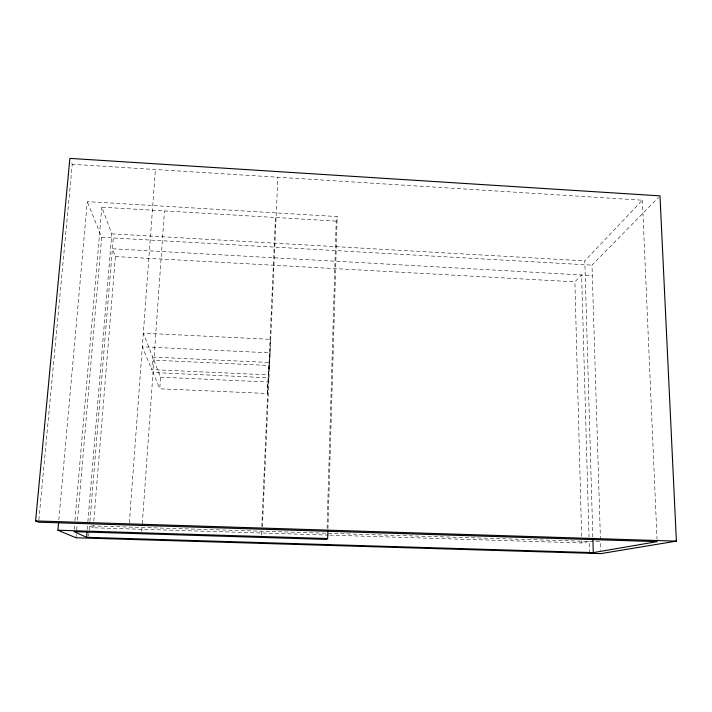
<?xml version="1.0" encoding="UTF-8"?>
<svg xmlns="http://www.w3.org/2000/svg" width="712" height="712" viewBox="0 0 712 712"><rect width="100%" height="100%" fill="white"/><g stroke="black" fill="none" stroke-linecap="round" stroke-linejoin="round"><path stroke-width="0.53" stroke-dasharray="3.56 2.67" d="M327.947 528.535L337.185 216.555L87.282 201.612L58.785 520.267M327.048 528.34L336.206 221.112L337.185 216.555M267.285 393.478L268.922 365.461L153.899 360.156L160.565 377.191L159.764 388.797L267.285 393.478L268.38 377.743L153.018 372.554L159.764 388.797M261.402 535.202L261.598 530.769M261.793 526.337L275.473 217.507M268.575 374.904L270.702 339.339L143.335 333.172L152.688 357.068L151.798 369.617L268.575 374.904L270.106 352.858L142.329 346.815L151.798 369.617M262.417 527.014L277.858 177.235M141.759 531.544L142.231 524.913M142.311 523.809L164.472 210.912M129.353 522.831L155.403 169.518M87.238 529.559L87.79 522.911M87.879 521.807L111.766 233.865L101.843 207.192L336.206 221.112M88.689 536.118L89.116 530.974M89.205 529.951L89.819 522.51M89.908 521.407L113.288 237.968M328.641 535.095L93.236 527.779L93.414 525.563M93.779 521.131L115.38 256.516L112.398 248.773L592.322 275.544M74.173 529.461L74.555 525.029M74.938 520.597L101.843 207.192M76.033 537.791L76.317 534.481M76.691 530.057L77.065 525.643M77.537 520.116L101.656 237.31L87.282 201.612M38.866 519.991L72.259 164.276L71.075 161.33M592.829 537.088L584.801 260.868L642.375 200.206L72.259 164.276M581.642 536.296L574.878 281.836L581.624 274.948L589.02 536.999M600.438 539.58L592.001 265.131L658.449 197.446M329.754 535.13L581.82 542.962L589.144 541.44L589.483 553.277M160.565 377.191L267.801 381.979M152.688 357.068L269.127 362.47M115.38 256.516L574.878 281.836M111.766 233.865L584.801 260.868M101.656 237.31L592.001 265.131M93.236 527.779L89.543 525.839L600.51 541.796L600.768 550.394M642.375 200.206L657.051 539.42M581.766 540.737L581.82 542.962"/><path stroke-width="1.07" d="M592.891 539.304L593.283 552.619L86.597 537.311L73.986 531.677L326.719 539.429L327.654 538.53L327.885 530.752M86.597 537.311L87.051 531.766M589.483 553.277L657.149 541.636L38.662 522.199L35.6 520.926L69.883 158.384L659.988 195.871L676.4 541.12L600.866 553.616L76.033 537.791L57.895 530.226L58.589 522.483M35.6 520.926L676.4 541.12M57.895 530.226L327.654 538.53"/></g></svg>
